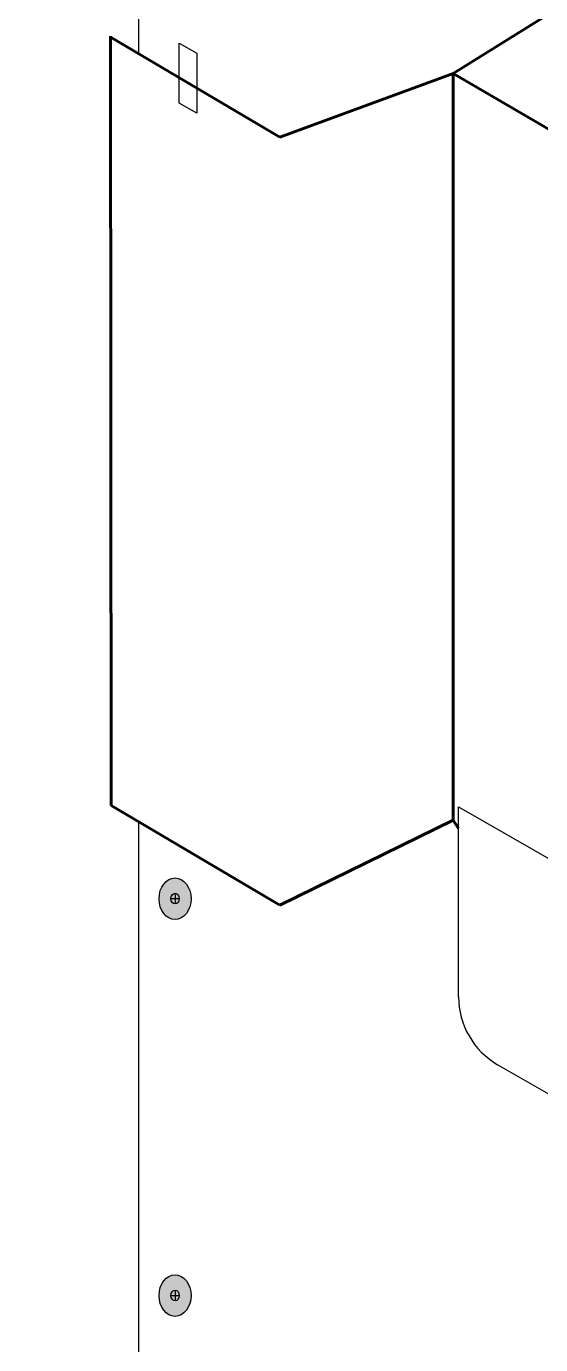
# Model space of a CAD drawing. Extents: x -1279 to 5791, y -3809 to 1769.
# Drawn here: x 1099.2 to 1217.2, y -1870.3 to -1567.7 of the extents above; entities that cross this region are included whole.
import ezdxf

# ---------------------------------------------------------------- set-up
doc = ezdxf.new("R2010")
doc.units = 0
doc.header["$MEASUREMENT"] = 0
doc.layers.add('G-ANNO-TTLB', color=7, linetype='Continuous', lineweight=0)
doc.layers.add('TYVEK', color=7, linetype='Continuous', lineweight=0)

# ---------------------------------------------------------------- blocks, each defined once
blk = doc.blocks.new('Block_168')
at = {"layer": 'TYVEK', "true_color": 0x003b71, "transparency": 33554687}
h = blk.add_hatch(color=156, dxfattribs=at)
h.dxf.hatch_style = 2
edge = h.paths.add_edge_path()
edge.add_ellipse((1133.29, -1767.94), major_axis=(0, 4.78), ratio=0.766948, start_angle=0, end_angle=360)
h = blk.add_hatch(color=156, dxfattribs=at)
h.dxf.hatch_style = 2
edge = h.paths.add_edge_path()
edge.add_ellipse((1133.29, -1859.04), major_axis=(0, 4.78), ratio=0.766948, start_angle=0, end_angle=360)
at = {"layer": 'TYVEK', "color": 18, "lineweight": 25, "true_color": 0x080808}
for p, q in [((1133.29, -1766.67), (1133.29, -1769.14)), ((1132.32, -1767.91), (1134.26, -1767.91)), ((1133.29, -1857.78), (1133.29, -1860.25)), ((1132.32, -1859.02), (1134.26, -1859.02))]:
    blk.add_line(p, q, dxfattribs=at)
at = {"layer": 'TYVEK', "color": 8, "lineweight": 25, "true_color": 0x808080}
for points in [[(1129.11, -1677.25)], [(1129.11, -1768.27)], [(1132.78, -1773.05)]]:
    blk.add_lwpolyline(points, dxfattribs=at)
at = {"layer": 'TYVEK', "color": 18, "lineweight": 25, "true_color": 0x000000}
for centre in [(1133.29, -1767.94), (1133.29, -1859.04)]:
    blk.add_ellipse(centre, major_axis=(0, 4.78), ratio=0.766948, dxfattribs=at)
at = {"layer": 'TYVEK', "color": 18, "lineweight": 25, "true_color": 0x080808}
for centre in [(1133.29, -1767.91), (1133.29, -1859.02)]:
    blk.add_ellipse(centre, major_axis=(0, 1.23), ratio=0.788846, dxfattribs=at)

msp = doc.modelspace()

# ---------------------------------------------------------------- hatches: boundary and pattern name
at = {"layer": 'G-ANNO-TTLB', "true_color": 0xff00ff, "transparency": 33554687}
h = msp.add_hatch(color=6, dxfattribs=at)
edge = h.paths.add_edge_path()
edge.add_spline(control_points=[(1773.02, -3692.6), (1773.02, -3692.6), (-1156.5, -3692.6), (-1156.5, -3692.6), (-1156.5, -3692.6), (-1156.5, -1235.6), (-1156.5, -1235.6), (-1156.5, -1235.6), (1773.02, -1235.6), (1773.02, -1235.6), (1773.02, -1235.6), (1773.02, -3692.6), (1773.02, -3692.6)], knot_values=[0, 0, 0, 0, 1, 1, 1, 2, 2, 2, 3, 3, 3, 4, 4, 4, 4], degree=3, periodic=0)
edge = h.paths.add_edge_path()
edge.add_spline(control_points=[(-1147.5, -1244.6), (-1147.5, -1244.6), (-1147.5, -3683.6), (-1147.5, -3683.6), (-1147.5, -3683.6), (1764.02, -3683.6), (1764.02, -3683.6), (1764.02, -3683.6), (1764.02, -1244.6), (1764.02, -1244.6), (1764.02, -1244.6), (-1147.5, -1244.6), (-1147.5, -1244.6)], knot_values=[0, 0, 0, 0, 1, 1, 1, 2, 2, 2, 3, 3, 3, 4, 4, 4, 4], degree=3, periodic=0)
edge.add_line((-1147.5, -1244.6), (-1147.5, -1244.6))

# ---------------------------------------------------------------- linework, layer by layer
at = {"layer": 'G-ANNO-TTLB'}
for points in [[(1773.02, -3692.6), (1773.02, -3692.6), (-1156.5, -3692.6), (-1156.5, -3692.6), (-1156.5, -3692.6), (-1156.5, -1235.6), (-1156.5, -1235.6), (-1156.5, -1235.6), (1773.02, -1235.6), (1773.02, -1235.6), (1773.02, -1235.6), (1773.02, -3692.6), (1773.02, -3692.6)], [(-1147.5, -1244.6), (-1147.5, -1244.6), (-1147.5, -3683.6), (-1147.5, -3683.6), (-1147.5, -3683.6), (1764.02, -3683.6), (1764.02, -3683.6), (1764.02, -3683.6), (1764.02, -1244.6), (1764.02, -1244.6), (1764.02, -1244.6), (-1147.5, -1244.6), (-1147.5, -1244.6)]]:
    msp.add_open_spline(points, degree=3, knots=[0, 0, 0, 0, 1, 1, 1, 2, 2, 2, 3, 3, 3, 4, 4, 4, 4], dxfattribs=at)
at = {"layer": 'TYVEK', "color": 18, "lineweight": 25, "true_color": 0x000000}
for p, q in [((1124.89, -1452.33), (1124.89, -1573.96)), ((1124.89, -1750.25), (1124.89, -1874.57))]:
    msp.add_line(p, q, dxfattribs=at)
at = {"layer": 'TYVEK', "color": 18, "lineweight": 60, "true_color": 0x000000}
for p, q in [((1197.1, -1578.51), (1238.12, -1552.76)), ((1118.6, -1746.54), (1118.51, -1569.9)), ((1118.6, -1570.25), (1157.36, -1593.11)), ((1157.36, -1593.11), (1197.1, -1578.51)), ((1197.1, -1749.9), (1197.1, -1578.51)), ((1331.95, -1657.26), (1197.1, -1578.51)), ((1118.6, -1746.54), (1157.36, -1769.4)), ((1157.36, -1769.4), (1197.1, -1749.9)), ((1198.35, -1751.84), (1197.1, -1749.9))]:
    msp.add_line(p, q, dxfattribs=at)
at = {"layer": 'TYVEK', "color": 4, "lineweight": 25, "true_color": 0x00ffff}
for p, q in [((1198.35, -1790.46), (1198.35, -1746.85)), ((1198.35, -1746.85), (1220.78, -1759.71)), ((1238.34, -1823.97), (1207.33, -1806.04))]:
    msp.add_line(p, q, dxfattribs=at)
at = {"layer": 'TYVEK', "color": 2, "lineweight": 25, "true_color": 0xffff00}
msp.add_lwpolyline([(1134.24, -1585.26), (1134.24, -1571.5), (1138.28, -1573.82), (1138.28, -1587.58)], close=True, dxfattribs=at)
at = {"layer": 'TYVEK', "color": 4, "lineweight": 25, "true_color": 0x00ffff}
msp.add_open_spline([(1198.35, -1790.46), (1198.35, -1796.88), (1201.77, -1802.82), (1207.33, -1806.04)], degree=3, dxfattribs=at)

# ---------------------------------------------------------------- block references
at = {"layer": 'TYVEK'}
msp.add_blockref('Block_168', (0, 0), dxfattribs=at)

doc.saveas('drawing.dxf')
